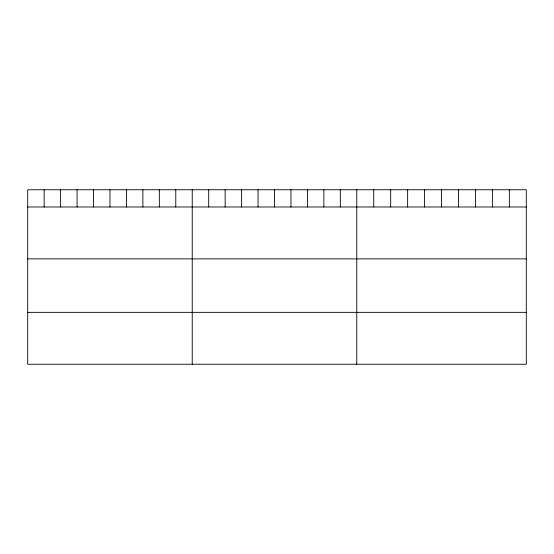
<?xml version="1.0" encoding="UTF-8"?>
<svg xmlns="http://www.w3.org/2000/svg" width="554" height="554" viewBox="0 0 554 554"><rect width="100%" height="100%" fill="white"/><g stroke="black" fill="none" stroke-linecap="round" stroke-linejoin="round"><path stroke-width="0.83" d="M526.3 206.988L526.3 364.241L27.7 364.241L27.7 189.759L526.3 189.759L526.3 206.988L27.7 206.988M27.7 258.884L526.3 258.884M27.7 312.345L526.3 312.345M509.348 189.759L509.348 206.988M492.395 189.759L492.395 206.988M475.443 189.759L475.443 206.988M458.49 189.759L458.49 206.988M441.538 189.759L441.538 206.988M424.586 189.759L424.586 206.988M407.633 189.759L407.633 206.988M390.681 189.759L390.681 206.988M373.728 189.759L373.728 206.988M356.776 189.759L356.776 364.241M340.322 189.759L340.322 206.988M323.868 189.759L323.868 206.988M307.415 189.759L307.415 206.988M290.961 189.759L290.961 206.988M274.507 189.759L274.507 206.988M258.053 189.759L258.053 206.988M241.599 189.759L241.599 206.988M225.146 189.759L225.146 206.988M208.692 189.759L208.692 206.988M192.238 189.759L192.238 364.241M175.784 189.759L175.784 206.988M159.33 189.759L159.33 206.988M142.877 189.759L142.877 206.988M126.423 189.759L126.423 206.988M109.969 189.759L109.969 206.988M93.515 189.759L93.515 206.988M77.061 189.759L77.061 206.988M60.608 189.759L60.608 206.988M44.154 189.759L44.154 206.988"/></g></svg>
